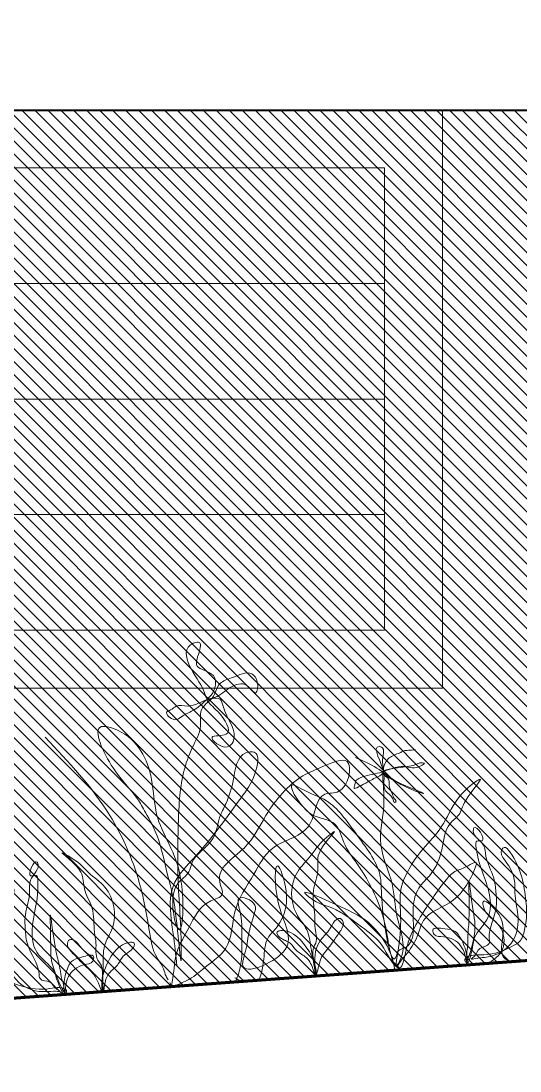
# Model space of a CAD drawing. Header units: millimetres. Extents: x 3779 to 7711, y 1445 to 3132.
# Drawn here: x 3975.524 to 3975.957, y 1452.343 to 1453.252 of the extents above; entities that cross this region are included whole.
import ezdxf

# ---------------------------------------------------------------- set-up
doc = ezdxf.new("R2010")
doc.units = ezdxf.units.MM
for name, color, linetype, lineweight in [('pluma 0.0', 33, 'Continuous', 0), ('pluma 1', 1, 'Continuous', 9), ('pluma 12', 30, 'Continuous', 120), ('pluma 2', 2, 'Continuous', 20), ('pluma 4', 34, 'Continuous', 40), ('VEJETACION', 3, 'Continuous', 9)]:
    doc.layers.add(name, color=color, linetype=linetype, lineweight=lineweight)

# ---------------------------------------------------------------- blocks, each defined once
blk = doc.blocks.new('JGJGHJ')
at = {"layer": 'VEJETACION', "color": 84, "linetype": 'Continuous', "lineweight": 5, "ltscale": 0.1}
for points in [[(1137.50134, 440.32353), (1137.50015, 440.35164), (1137.50306, 440.39227), (1137.52481, 440.41738), (1137.56729, 440.46447), (1137.58073, 440.48433), (1137.58167, 440.50308), (1137.57438, 440.50304), (1137.56199, 440.4811), (1137.55376, 440.46023), (1137.54757, 440.44874), (1137.54037, 440.431), (1137.52068, 440.41111), (1137.51759, 440.4038), (1137.50722, 440.39438), (1137.50534, 440.35479), (1137.51034, 440.39543), (1137.49335, 440.45575), (1137.4911, 440.48594), (1137.46482, 440.53058), (1137.45125, 440.53467), (1137.45874, 440.49826), (1137.47764, 440.47024), (1137.48396, 440.45778), (1137.4924, 440.437), (1137.49883, 440.40371), (1137.50315, 440.37457), (1137.50548, 440.32876), (1137.50645, 440.3423), (1137.50819, 440.40688), (1137.51113, 440.4423), (1137.51413, 440.46731), (1137.52849, 440.51113), (1137.53673, 440.52888), (1137.53977, 440.54451), (1137.54184, 440.54661), (1137.54392, 440.5487), (1137.54703, 440.5508), (1137.55634, 440.56439), (1137.56674, 440.56861), (1137.58444, 440.57078), (1137.58865, 440.56352), (1137.58661, 440.55413), (1137.57953, 440.56086), (1137.56489, 440.56022), (1137.55119, 440.55291), (1137.54599, 440.55184), (1137.52665, 440.54707), (1137.51707, 440.54758), (1137.51202, 440.54474), (1137.50852, 440.54331), (1137.51481, 440.53605), (1137.52105, 440.53817), (1137.52521, 440.54027), (1137.53768, 440.54659), (1137.54287, 440.55078), (1137.54805, 440.55497), (1137.55109, 440.57165), (1137.53774, 440.58091), (1137.54104, 440.595), (1137.54156, 440.60076), (1137.53323, 440.59967), (1137.5323, 440.57884), (1137.54284, 440.55599), (1137.5439, 440.55183), (1137.5526, 440.54045), (1137.55834, 440.52021), (1137.54616, 440.51851), (1137.55871, 440.50921), (1137.5639, 440.5134), (1137.55749, 440.54461), (1137.55537, 440.55084), (1137.54807, 440.55185), (1137.54495, 440.55079)], [(1137.40178, 440.52906), (1137.45292, 440.45733), (1137.47285, 440.40343), (1137.47965, 440.35602), (1137.4847, 440.3315), (1137.48966, 440.3217), (1137.49133, 440.31517), (1137.49299, 440.3119)], [(1137.66866, 440.49203), (1137.68656, 440.48163), (1137.70185, 440.46912), (1137.72134, 440.45821), (1137.72397, 440.45717), (1137.69131, 440.47694), (1137.72278, 440.48288), (1137.72541, 440.48341), (1137.72698, 440.4829), (1137.72803, 440.4829), (1137.72594, 440.48132), (1137.71019, 440.48123), (1137.68868, 440.47745), (1137.67137, 440.47421), (1137.66771, 440.47209), (1137.66616, 440.46736), (1137.66564, 440.46631), (1137.67403, 440.46845), (1137.68608, 440.47376), (1137.69079, 440.47641), (1137.69183, 440.47799), (1137.69179, 440.48638), (1137.69172, 440.4995), (1137.69014, 440.50002), (1137.69237, 440.47589), (1137.69187, 440.47012), (1137.69244, 440.46173), (1137.69456, 440.45911), (1137.69773, 440.45546), (1137.69879, 440.45231), (1137.69985, 440.45075), (1137.7009, 440.45128), (1137.69983, 440.45389), (1137.69823, 440.45861), (1137.6961, 440.46542), (1137.69501, 440.47276), (1137.69343, 440.4738), (1137.6929, 440.47537), (1137.69236, 440.47694)], [(1137.49544, 440.30607), (1137.49718, 440.31348), (1137.50239, 440.33569), (1137.51407, 440.35543), (1137.5348, 440.37749), (1137.54477, 440.38198), (1137.5436, 440.39307), (1137.56676, 440.42092), (1137.58771, 440.44766), (1137.62204, 440.47944), (1137.64066, 440.4865), (1137.66127, 440.48908), (1137.65232, 440.46394), (1137.63981, 440.46236), (1137.62551, 440.43787), (1137.59119, 440.41883), (1137.57354, 440.39766), (1137.55484, 440.3665), (1137.54468, 440.33565), (1137.5232, 440.31879), (1137.50772, 440.30966), (1137.49377, 440.30627), (1137.49471, 440.30701), (1137.49418, 440.30961)], [(1137.75207, 440.3062), (1137.74778, 440.32296), (1137.73356, 440.33181), (1137.72567, 440.33439), (1137.7246, 440.33806), (1137.7351, 440.33864), (1137.74404, 440.33554), (1137.74721, 440.33136), (1137.7504, 440.32403), (1137.75258, 440.30935), (1137.75258, 440.3083), (1137.75674, 440.31672), (1137.76035, 440.32933), (1137.77338, 440.34619), (1137.77591, 440.36509), (1137.76728, 440.40807), (1137.76831, 440.41228), (1137.77303, 440.4123), (1137.76667, 440.42381), (1137.76615, 440.42276), (1137.77358, 440.40863), (1137.77521, 440.39867), (1137.78056, 440.37928), (1137.78167, 440.36722), (1137.7807, 440.35305), (1137.77296, 440.3273), (1137.77246, 440.32309), (1137.76407, 440.31938), (1137.75833, 440.31253), (1137.75624, 440.31094), (1137.75939, 440.31096), (1137.77409, 440.31208), (1137.79136, 440.32162), (1137.79912, 440.3437), (1137.79797, 440.36258), (1137.79575, 440.38619), (1137.7904, 440.40452), (1137.79145, 440.40505), (1137.7962, 440.40088), (1137.80693, 440.35738), (1137.80697, 440.34846), (1137.80391, 440.33271), (1137.79871, 440.32271), (1137.794, 440.32006), (1137.76725, 440.31362), (1137.75833, 440.3141), (1137.75203, 440.31249), (1137.75047, 440.31091), (1137.75047, 440.30986), (1137.75879, 440.32617), (1137.76075, 440.35242), (1137.75904, 440.37707), (1137.75659, 440.34453), (1137.75457, 440.33035), (1137.75357, 440.3209), (1137.75255, 440.31459), (1137.75308, 440.3125)]]:
    blk.add_spline(points, degree=3, dxfattribs=at)
for points, knots in [([(1137.68962, 440.30505), (1137.68903, 440.31027), (1137.68705, 440.32493), (1137.67137, 440.35053), (1137.65109, 440.36186), (1137.60526, 440.38644), (1137.62769, 440.36773), (1137.63868, 440.36431), (1137.65115, 440.35638), (1137.66456, 440.3443), (1137.67766, 440.33321), (1137.68389, 440.32011), (1137.69379, 440.29859), (1137.69991, 440.32191), (1137.70694, 440.34064), (1137.72292, 440.36143), (1137.73706, 440.37878), (1137.74731, 440.38859), (1137.75594, 440.38923), (1137.76835, 440.39671), (1137.76334, 440.38466), (1137.75834, 440.37699), (1137.7485, 440.36468), (1137.73481, 440.35749), (1137.71689, 440.35106), (1137.71148, 440.33269), (1137.70291, 440.32123), (1137.69568, 440.31493), (1137.68804, 440.30324), (1137.70165, 440.3493), (1137.69312, 440.37173), (1137.71628, 440.40576), (1137.73844, 440.42368), (1137.75081, 440.44792), (1137.76428, 440.46012), (1137.7807, 440.46869), (1137.7586, 440.44875), (1137.75661, 440.43639), (1137.74125, 440.42705), (1137.73879, 440.40721), (1137.72998, 440.38849), (1137.71528, 440.3773), (1137.70527, 440.35621), (1137.71168, 440.32588), (1137.69334, 440.32368), (1137.68682, 440.30044), (1137.6807, 440.36381), (1137.6849, 440.39503), (1137.66423, 440.42561), (1137.64603, 440.45711), (1137.62563, 440.46414), (1137.60561, 440.47839), (1137.62071, 440.44733), (1137.6342, 440.44203), (1137.64993, 440.43681), (1137.65209, 440.41746), (1137.662, 440.40331), (1137.67084, 440.38731), (1137.67942, 440.36726), (1137.68445, 440.34667), (1137.68564, 440.32697), (1137.68687, 440.31915), (1137.68976, 440.30765), (1137.70268, 440.32388), (1137.69253, 440.34845), (1137.69465, 440.38319), (1137.68086, 440.41447), (1137.69045, 440.44316), (1137.69126, 440.46697), (1137.69077, 440.48806), (1137.70384, 440.4923), (1137.70893, 440.49386), (1137.7115, 440.49513), (1137.71494, 440.49488), (1137.71793, 440.49501), (1137.72027, 440.49501), (1137.72094, 440.49501)], [0.002479, 0.002479, 0.002479, 0.002479, 0.018273, 0.046968, 0.08365, 0.112338, 0.130172, 0.137802, 0.149484, 0.172954, 0.193505, 0.197984, 0.218824, 0.233162, 0.24711, 0.286002, 0.305882, 0.317303, 0.324597, 0.33602, 0.339187, 0.356706, 0.367352, 0.384876, 0.403266, 0.420291, 0.43892, 0.444586, 0.450999, 0.47026, 0.519692, 0.554414, 0.578494, 0.606554, 0.632847, 0.635087, 0.656521, 0.670434, 0.681081, 0.704884, 0.726387, 0.741968, 0.758544, 0.797198, 0.802593, 0.807071, 0.857943, 0.87897, 0.920175, 0.958036, 0.982265, 0.990342, 1.015457, 1.030748, 1.041949, 1.060359, 1.081861, 1.094409, 1.115054, 1.146877, 1.158935, 1.171117, 1.177834, 1.180667, 1.22177, 1.249879, 1.285018, 1.319063, 1.335115, 1.359887, 1.369754, 1.372922, 1.37609, 1.378094, 1.383104, 1.385107, 1.385107, 1.385107, 1.385107]), ([(1137.62131, 440.30505), (1137.62136, 440.30875), (1137.6213, 440.31773), (1137.61486, 440.33183), (1137.60608, 440.3438), (1137.59648, 440.34731), (1137.59233, 440.34756), (1137.58854, 440.34602), (1137.59359, 440.33898), (1137.60079, 440.33748), (1137.60516, 440.32844), (1137.61366, 440.32353), (1137.61832, 440.31623), (1137.62087, 440.29957), (1137.61987, 440.32479), (1137.62509, 440.33602), (1137.63669, 440.34544), (1137.64001, 440.35313), (1137.64544, 440.35465), (1137.6506, 440.34878), (1137.64327, 440.34191), (1137.63642, 440.33214), (1137.62754, 440.32444), (1137.62411, 440.3157), (1137.62004, 440.30206), (1137.62048, 440.31524), (1137.61809, 440.32688), (1137.61784, 440.34681), (1137.60224, 440.36533), (1137.60495, 440.39443), (1137.62401, 440.40876), (1137.63163, 440.42048), (1137.65559, 440.43648), (1137.62718, 440.41355), (1137.63108, 440.39596), (1137.6214, 440.37902), (1137.62451, 440.36241), (1137.62235, 440.3475), (1137.62519, 440.33716), (1137.61975, 440.33008), (1137.61935, 440.32435), (1137.62063, 440.3159), (1137.62072, 440.3096), (1137.62075, 440.30505)], [0.001624, 0.001624, 0.001624, 0.001624, 0.0126042, 0.0283908, 0.0473512, 0.0551559, 0.0577811, 0.0601289, 0.0652974, 0.0754898, 0.0833623, 0.0930411, 0.1033918, 0.1125559, 0.124636, 0.1465632, 0.1588164, 0.1670148, 0.1707275, 0.1729543, 0.1879815, 0.1906057, 0.2099613, 0.2179544, 0.2276022, 0.2297011, 0.2507489, 0.2687815, 0.2854514, 0.3213213, 0.3402531, 0.3528934, 0.3690643, 0.3921814, 0.407023, 0.4246157, 0.4461357, 0.4555953, 0.4702969, 0.474528, 0.4814296, 0.4867031, 0.5002887, 0.5002887, 0.5002887, 0.5002887]), ([(1137.40296, 440.30505), (1137.4035, 440.31084), (1137.40475, 440.32237), (1137.41769, 440.3309), (1137.42877, 440.33045), (1137.4315, 440.33985), (1137.41878, 440.33661), (1137.41125, 440.3355), (1137.4068, 440.32878), (1137.40331, 440.3201), (1137.40217, 440.3126), (1137.4025, 440.30326), (1137.396, 440.31903), (1137.39604, 440.32927), (1137.37833, 440.34225), (1137.37718, 440.37261), (1137.38692, 440.38886), (1137.38658, 440.41179), (1137.37518, 440.4068), (1137.38524, 440.42596), (1137.3899, 440.41579), (1137.37837, 440.40896), (1137.3797, 440.39299), (1137.37307, 440.37993), (1137.37253, 440.3644), (1137.37283, 440.34624), (1137.38245, 440.33383), (1137.3815, 440.31865), (1137.39285, 440.31906), (1137.39349, 440.31204), (1137.40007, 440.30858), (1137.38924, 440.30974), (1137.38041, 440.30861), (1137.35977, 440.31836), (1137.35384, 440.33997), (1137.35792, 440.36208), (1137.35272, 440.3811), (1137.36925, 440.39921), (1137.36083, 440.40378), (1137.3486, 440.38374), (1137.34778, 440.36725), (1137.34722, 440.34354), (1137.35001, 440.33209), (1137.35391, 440.32084), (1137.36771, 440.31465), (1137.38139, 440.31022), (1137.39579, 440.31264), (1137.40153, 440.31164), (1137.4046, 440.30957), (1137.40393, 440.30159), (1137.39146, 440.33427), (1137.39393, 440.34435), (1137.3953, 440.39287), (1137.39648, 440.3461), (1137.40036, 440.33037), (1137.40052, 440.32002), (1137.40287, 440.31411), (1137.40202, 440.31135), (1137.40181, 440.31065)], [0.0006663, 0.0006663, 0.0006663, 0.0006663, 0.0173084, 0.0340575, 0.0423584, 0.0461786, 0.0566925, 0.066157, 0.0714054, 0.0793985, 0.09424, 0.0952895, 0.1046771, 0.1177957, 0.1391085, 0.1581799, 0.2020194, 0.2063465, 0.2110719, 0.2242232, 0.2253967, 0.2413574, 0.2514508, 0.2715629, 0.283677, 0.2978834, 0.3247739, 0.3290043, 0.3381728, 0.3471107, 0.3497353, 0.3528855, 0.3676238, 0.3873573, 0.4107605, 0.4296796, 0.4533853, 0.4724863, 0.4736601, 0.4799807, 0.5247805, 0.5337008, 0.5497546, 0.5610222, 0.5664269, 0.5939342, 0.6028751, 0.6093694, 0.6115962, 0.6126457, 0.6309532, 0.6572732, 0.6819853, 0.7146237, 0.728946, 0.7384492, 0.7448328, 0.7469964, 0.7469964, 0.7469964, 0.7469964]), ([(1137.43626, 440.30505), (1137.43626, 440.30549), (1137.43591, 440.31445), (1137.43813, 440.32593), (1137.43818, 440.34586), (1137.45358, 440.36454), (1137.45056, 440.39362), (1137.43135, 440.40774), (1137.4236, 440.41938), (1137.39949, 440.43513), (1137.42813, 440.4125), (1137.42442, 440.39487), (1137.43428, 440.37803), (1137.43134, 440.36139), (1137.43366, 440.3465), (1137.43092, 440.33613), (1137.43644, 440.32911), (1137.43691, 440.32338), (1137.43575, 440.31525), (1137.43569, 440.30927), (1137.43571, 440.30505)], [0.2282645, 0.2282645, 0.2282645, 0.2282645, 0.2297011, 0.2507489, 0.2687815, 0.2854514, 0.3213213, 0.3402531, 0.3528934, 0.3690643, 0.3921814, 0.407023, 0.4246157, 0.4461357, 0.4555953, 0.4702969, 0.474528, 0.4814296, 0.4867031, 0.4993167, 0.4993167, 0.4993167, 0.4993167]), ([(1137.55057, 440.30501), (1137.55264, 440.3094), (1137.55842, 440.3216), (1137.55885, 440.3442), (1137.56113, 440.36109), (1137.55569, 440.38272), (1137.57545, 440.37358), (1137.57051, 440.36043), (1137.56506, 440.34814), (1137.56314, 440.33403), (1137.55128, 440.3083), (1137.61408, 440.32937), (1137.58876, 440.36144), (1137.59288, 440.41794), (1137.60464, 440.37243), (1137.595, 440.35431), (1137.57946, 440.34071), (1137.57758, 440.32715), (1137.57432, 440.31023), (1137.57073, 440.30505)], [0, 0, 0, 0, 0.0145093, 0.0403953, 0.0638316, 0.0738756, 0.0888556, 0.0967471, 0.1122925, 0.1296184, 0.1423434, 0.1791755, 0.2238299, 0.2540448, 0.2770528, 0.3131152, 0.3194303, 0.337077, 0.3561326, 0.3561326, 0.3561326, 0.3561326]), ([(1137.76914, 440.30524), (1137.77509, 440.30855), (1137.78727, 440.31532), (1137.78553, 440.34072), (1137.77008, 440.34767), (1137.76926, 440.36414), (1137.78787, 440.34476), (1137.78548, 440.33076), (1137.78066, 440.30928), (1137.7909, 440.30588), (1137.79588, 440.30514), (1137.79662, 440.30505)], [0, 0, 0, 0, 0.0190631, 0.0390751, 0.0609662, 0.0651734, 0.0786481, 0.1041588, 0.1199359, 0.1309978, 0.1329404, 0.1329404, 0.1329404, 0.1329404]), ([(1137.42983, 440.33452), (1137.42917, 440.33538), (1137.42597, 440.33901), (1137.41934, 440.34429), (1137.41594, 440.35194), (1137.41049, 440.35341), (1137.40539, 440.34748), (1137.4128, 440.34069), (1137.41975, 440.331), (1137.42871, 440.32339), (1137.43193, 440.31545), (1137.43468, 440.30677), (1137.43546, 440.30505)], [0.14297032, 0.14297032, 0.14297032, 0.14297032, 0.14656319, 0.15881638, 0.1670148, 0.17072746, 0.17295431, 0.18798152, 0.19060574, 0.20996131, 0.2179544, 0.22432991, 0.22432991, 0.22432991, 0.22432991]), ([(1137.43512, 440.30505), (1137.43505, 440.30842), (1137.43515, 440.31705), (1137.44132, 440.33092), (1137.44996, 440.34297), (1137.45953, 440.34658), (1137.46368, 440.34689), (1137.46748, 440.34538), (1137.4625, 440.33829), (1137.45532, 440.33672), (1137.45105, 440.32763), (1137.4426, 440.32263), (1137.43825, 440.31564), (1137.43678, 440.30648), (1137.43641, 440.30505)], [0.0025958, 0.0025958, 0.0025958, 0.0025958, 0.0126042, 0.0283908, 0.0473512, 0.0551559, 0.0577811, 0.0601289, 0.0652974, 0.0754898, 0.0833623, 0.0930411, 0.1033918, 0.111102, 0.111102, 0.111102, 0.111102]), ([(1137.55556, 440.30505), (1137.55505, 440.30583), (1137.55382, 440.30776), (1137.55176, 440.30884), (1137.55055, 440.30948)], [0.375384203, 0.375384203, 0.375384203, 0.375384203, 0.378160325, 0.382185658, 0.382185658, 0.382185658, 0.382185658])]:
    blk.add_open_spline(points, degree=3, knots=knots, dxfattribs=at)

msp = doc.modelspace()

# ---------------------------------------------------------------- hatches: boundary and pattern name
at = {"layer": 'pluma 0.0'}
h = msp.add_hatch(dxfattribs=at)
h.set_pattern_fill('LINE', color=256, scale=0.0025, angle=135)
h.set_pattern_definition([(135, (0, 0), (-0.005612660076, -0.005612660076), [])])
h.paths.add_polyline_path([(3976.65053, 1453.01996), (3975.88934, 1453.01996), (3975.88934, 1452.67449), (3975.08934, 1452.67449), (3975.08934, 1453.01996), (3974.80493, 1453.01996), (3973.74229, 1452.27611), (3976.65053, 1452.4893)])
h.paths.add_polyline_path([(3975.88934, 1453.01996), (3975.08934, 1453.01996), (3975.08934, 1452.67449), (3975.88934, 1452.67449)], flags=17)
h.paths.add_polyline_path([(3975.88934, 1453.1745), (3975.08934, 1453.1745), (3975.08934, 1453.01996), (3975.88934, 1453.01996)])
h.paths.add_polyline_path([(3975.08934, 1453.1745), (3975.02569, 1453.17449), (3974.80493, 1453.01996), (3975.08934, 1453.01996)])
h.paths.add_polyline_path([(3976.65053, 1453.29967), (3976.57553, 1453.37467), (3976.57553, 1453.17461), (3976.0998, 1453.17461), (3976.0998, 1453.17461), (3975.88934, 1453.17459), (3975.88934, 1453.01996), (3976.65053, 1453.01996)])
h.paths.add_polyline_path([(3976.93024, 1453.01996), (3976.65053, 1453.01996), (3976.65053, 1452.4893), (3977.40555, 1452.54465)])
h.paths.add_polyline_path([(3976.65053, 1453.29967), (3976.65053, 1453.01996), (3976.93024, 1453.01996)], flags=17)
h.paths.add_polyline_path([(3976.65053, 1453.29967), (3976.93024, 1453.01996), (3977.30368, 1453.01996)])
h.paths.add_polyline_path([(3977.8748, 1452.77538), (3977.30368, 1453.01996), (3976.93024, 1453.01996), (3977.40555, 1452.54465), (3977.8748, 1452.57905)])

# ---------------------------------------------------------------- linework, layer by layer
at = {"layer": 'pluma 1'}
for p, q in [((3975.13934, 1453.0245), (3975.83934, 1453.0245)), ((3975.13934, 1452.9245), (3975.83934, 1452.9245)), ((3975.13934, 1452.8245), (3975.83934, 1452.8245))]:
    msp.add_line(p, q, dxfattribs=at)
msp.add_lwpolyline([(3975.13934, 1453.1245), (3975.83934, 1453.1245), (3975.83934, 1452.72449), (3975.13934, 1452.72449)], close=True, dxfattribs=at)
at = {"layer": 'pluma 12'}
msp.add_line((3963.4998, 1451.52527), (3978.4998, 1452.62487), dxfattribs=at)
at = {"layer": 'pluma 2'}
msp.add_lwpolyline([(3975.08934, 1453.1745), (3975.88934, 1453.1745), (3975.88934, 1452.67449), (3975.08934, 1452.67449)], close=True, dxfattribs=at)
at = {"layer": 'pluma 4'}
msp.add_line((3975.02569, 1453.17449), (3976.0998, 1453.17461), dxfattribs=at)

# ---------------------------------------------------------------- block references
at = {"layer": 'VEJETACION', "linetype": 'Continuous', "rotation": 4.155122451854341}
msp.add_blockref('JGJGHJ', (2873.05241, 930.84802), dxfattribs=at)

doc.saveas('drawing.dxf')
